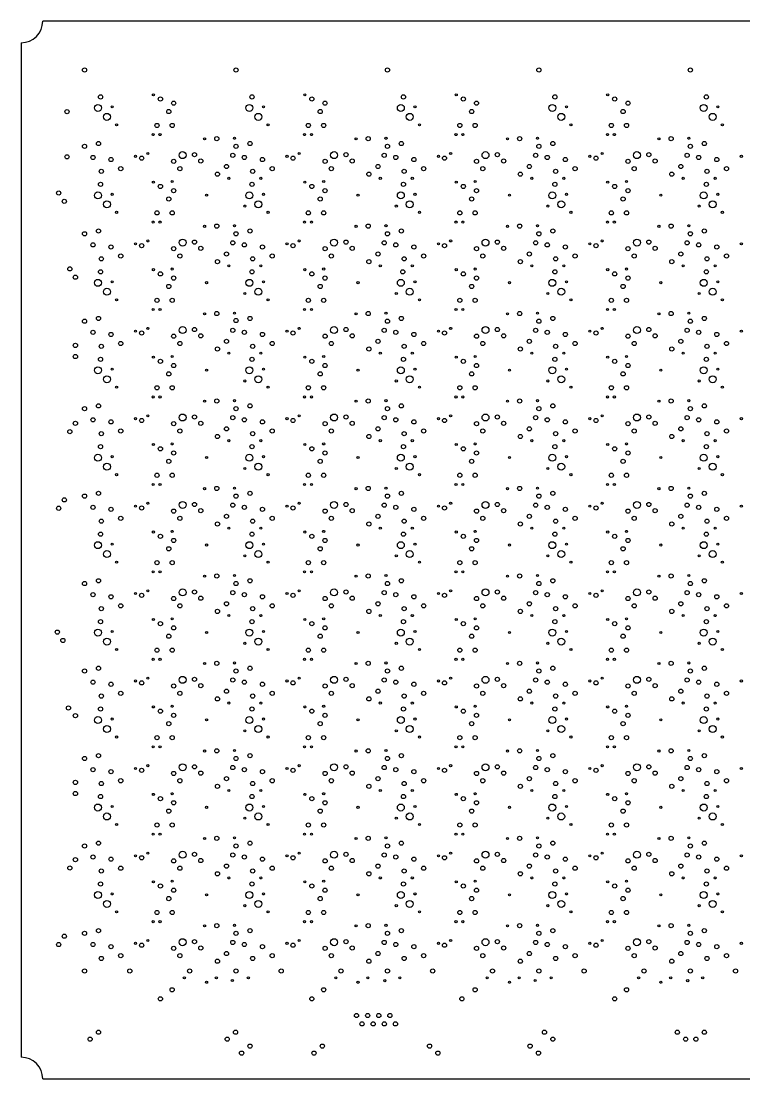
# Model space of a CAD drawing. Extents: x -49 to 54, y -38 to 38.
# Drawn here: x -49.4 to 2.5, y -38 to 38 of the extents above; entities that cross this region are included whole.
import ezdxf

# ---------------------------------------------------------------- set-up
doc = ezdxf.new("R2010")
doc.units = 0
doc.layers.add('20', color=53, linetype='CONTINUOUS')
doc.layers.add('44', color=253, linetype='CONTINUOUS')

msp = doc.modelspace()

# ---------------------------------------------------------------- linework, layer by layer
at = {"layer": '20'}
for p, q in [((52.85, 38), (-47.85, 38)), ((-49.4, 36.45), (-49.4, -36.45)), ((-47.85, -38), (52.85, -38))]:
    msp.add_line(p, q, dxfattribs=at)
for centre in [(-39.8969, 32.7088), (-29.0132, 32.7088), (-18.1295, 32.7088), (-7.2458, 32.7088), (-42.8639, 31.8395), (-31.9802, 31.8395), (-21.0965, 31.8395), (-10.2128, 31.8395), (0.6709, 31.8395), (-42.5399, 30.5477), (-31.6562, 30.5477), (-20.7725, 30.5477), (-9.8887, 30.5477), (0.995, 30.5477), (-39.9144, 29.8473), (-39.4187, 29.8476), (-34.0657, 29.5839), (-29.0307, 29.8473), (-28.535, 29.8476), (-23.182, 29.5839), (-18.147, 29.8473), (-17.6513, 29.8476), (-12.2983, 29.5839), (-7.2633, 29.8473), (-6.7675, 29.8476), (-1.4146, 29.5839), (-36.2146, 29.5427), (-25.3309, 29.5427), (-14.4472, 29.5427), (-3.5635, 29.5427), (-41.1764, 28.2898), (-40.3001, 28.4912), (-30.2927, 28.2898), (-29.4164, 28.4912), (-19.409, 28.2898), (-18.5327, 28.4912), (-8.5253, 28.2898), (-7.649, 28.4912), (2.3584, 28.2898), (-34.4725, 26.7055), (-32.1729, 26.7052), (-23.5888, 26.7055), (-21.2892, 26.7052), (-12.7051, 26.7055), (-10.4055, 26.7052), (-1.8214, 26.7055), (0.4782, 26.7052), (-39.8969, 26.4251), (-38.5411, 26.4725), (-29.0132, 26.4251), (-27.6574, 26.4725), (-18.1295, 26.4251), (-16.7737, 26.4725), (-7.2458, 26.4251), (-5.89, 26.4725), (-42.8639, 25.5558), (-36.0722, 25.4924), (-31.9802, 25.5558), (-25.1885, 25.4924), (-21.0965, 25.5558), (-14.3048, 25.4924), (-10.2128, 25.5558), (-3.4211, 25.4924), (0.6709, 25.5558), (-42.5399, 24.264), (-33.3221, 24.7139), (-31.6562, 24.264), (-22.4384, 24.7139), (-20.7725, 24.264), (-11.5547, 24.7139), (-9.8887, 24.264), (-0.671, 24.7139), (0.995, 24.264), (-39.9144, 23.5636), (-39.4187, 23.5639), (-29.0307, 23.5636), (-28.535, 23.5639), (-18.147, 23.5636), (-17.6513, 23.5639), (-7.2633, 23.5636), (-6.7675, 23.5639), (-36.2146, 23.259), (-34.0657, 23.3002), (-25.3309, 23.259), (-23.182, 23.3002), (-14.4472, 23.259), (-12.2983, 23.3002), (-3.5635, 23.259), (-1.4146, 23.3002), (-41.1764, 22.0061), (-40.3001, 22.2075), (-30.2927, 22.0061), (-29.4164, 22.2075), (-19.409, 22.0061), (-18.5327, 22.2075), (-8.5253, 22.0061), (-7.649, 22.2075), (2.3584, 22.0061), (-39.8969, 20.1414), (-38.5411, 20.1888), (-34.4725, 20.4218), (-32.1729, 20.4215), (-29.0132, 20.1414), (-27.6574, 20.1888), (-23.5888, 20.4218), (-21.2892, 20.4215), (-18.1295, 20.1414), (-16.7737, 20.1888), (-12.7051, 20.4218), (-10.4055, 20.4215), (-7.2458, 20.1414), (-5.89, 20.1888), (-1.8214, 20.4218), (0.4782, 20.4215), (-42.8639, 19.2721), (-36.0722, 19.2087), (-31.9802, 19.2721), (-25.1885, 19.2087), (-21.0965, 19.2721), (-14.3048, 19.2087), (-10.2128, 19.2721), (-3.4211, 19.2087), (0.6709, 19.2721), (-33.3221, 18.4302), (-22.4384, 18.4302), (-11.5547, 18.4302), (-0.671, 18.4302), (-42.5399, 17.9803), (-31.6562, 17.9803), (-20.7725, 17.9803), (-9.8887, 17.9803), (0.995, 17.9803), (-39.9144, 17.2799), (-39.4187, 17.2802), (-36.2146, 16.9753), (-34.0657, 17.0165), (-29.0307, 17.2799), (-28.535, 17.2802), (-25.3309, 16.9753), (-23.182, 17.0165), (-18.147, 17.2799), (-17.6513, 17.2802), (-14.4472, 16.9753), (-12.2983, 17.0165), (-7.2633, 17.2799), (-6.7675, 17.2802), (-3.5635, 16.9753), (-1.4146, 17.0165), (-40.3001, 15.9238), (-29.4164, 15.9238), (-18.5327, 15.9238), (-7.649, 15.9238), (-41.1764, 15.7224), (-30.2927, 15.7224), (-19.409, 15.7224), (-8.5253, 15.7224), (2.3584, 15.7224), (-39.8969, 13.8577), (-38.5411, 13.9051), (-34.4725, 14.1381), (-32.1729, 14.1378), (-29.0132, 13.8577), (-27.6574, 13.9051), (-23.5888, 14.1381), (-21.2892, 14.1378), (-18.1295, 13.8577), (-16.7737, 13.9051), (-12.7051, 14.1381), (-10.4055, 14.1378), (-7.2458, 13.8577), (-5.89, 13.9051), (-1.8214, 14.1381), (0.4782, 14.1378), (-42.8639, 12.9884), (-36.0722, 12.925), (-31.9802, 12.9884), (-25.1885, 12.925), (-21.0965, 12.9884), (-14.3048, 12.925), (-10.2128, 12.9884), (-3.4211, 12.925), (0.6709, 12.9884), (-33.3221, 12.1465), (-22.4384, 12.1465), (-11.5547, 12.1465), (-0.671, 12.1465), (-42.5399, 11.6966), (-31.6562, 11.6966), (-20.7725, 11.6966), (-9.8887, 11.6966), (0.995, 11.6966), (-39.9144, 10.9962), (-39.4187, 10.9965), (-36.2146, 10.6916), (-34.0657, 10.7328), (-29.0307, 10.9962), (-28.535, 10.9965), (-25.3309, 10.6916), (-23.182, 10.7328), (-18.147, 10.9962), (-17.6513, 10.9965), (-14.4472, 10.6916), (-12.2983, 10.7328), (-7.2633, 10.9962), (-6.7675, 10.9965), (-3.5635, 10.6916), (-1.4146, 10.7328), (-41.1764, 9.4387), (-40.3001, 9.6401), (-30.2927, 9.4387), (-29.4164, 9.6401), (-19.409, 9.4387), (-18.5327, 9.6401), (-8.5253, 9.4387), (-7.649, 9.6401), (2.3584, 9.4387), (-39.8969, 7.574), (-38.5411, 7.6214), (-34.4725, 7.8544), (-32.1729, 7.8541), (-29.0132, 7.574), (-27.6574, 7.6214), (-23.5888, 7.8544), (-21.2892, 7.8541), (-18.1295, 7.574), (-16.7737, 7.6214), (-12.7051, 7.8544), (-10.4055, 7.8541), (-7.2458, 7.574), (-5.89, 7.6214), (-1.8214, 7.8544), (0.4782, 7.8541), (-42.8639, 6.7047), (-36.0722, 6.6413), (-31.9802, 6.7047), (-25.1885, 6.6413), (-21.0965, 6.7047), (-14.3048, 6.6413), (-10.2128, 6.7047), (-3.4211, 6.6413), (0.6709, 6.7047), (-42.5399, 5.4128), (-33.3221, 5.8628), (-31.6562, 5.4128), (-22.4384, 5.8628), (-20.7725, 5.4128), (-11.5547, 5.8628), (-9.8887, 5.4128), (-0.671, 5.8628), (0.995, 5.4128), (-39.9144, 4.7125), (-39.4187, 4.7128), (-29.0307, 4.7125), (-28.535, 4.7128), (-18.147, 4.7125), (-17.6513, 4.7128), (-7.2633, 4.7125), (-6.7675, 4.7128), (-36.2146, 4.4079), (-34.0657, 4.4491), (-25.3309, 4.4079), (-23.182, 4.4491), (-14.4472, 4.4079), (-12.2983, 4.4491), (-3.5635, 4.4079), (-1.4146, 4.4491), (-41.1764, 3.155), (-40.3001, 3.3564), (-30.2927, 3.155), (-29.4164, 3.3564), (-19.409, 3.155), (-18.5327, 3.3564), (-8.5253, 3.155), (-7.649, 3.3564), (2.3584, 3.155), (-34.4725, 1.5707), (-32.1729, 1.5704), (-23.5888, 1.5707), (-21.2892, 1.5704), (-12.7051, 1.5707), (-10.4055, 1.5704), (-1.8214, 1.5707), (0.4782, 1.5704), (-39.8969, 1.2903), (-38.5411, 1.3377), (-29.0132, 1.2903), (-27.6574, 1.3377), (-18.1295, 1.2903), (-16.7737, 1.3377), (-7.2458, 1.2903), (-5.89, 1.3377), (-42.8639, 0.421), (-36.0722, 0.3576), (-31.9802, 0.421), (-25.1885, 0.3576), (-21.0965, 0.421), (-14.3048, 0.3576), (-10.2128, 0.421), (-3.4211, 0.3576), (0.6709, 0.421), (-33.3221, -0.421), (-22.4384, -0.421), (-11.5547, -0.421), (-0.671, -0.421), (-42.5399, -0.8709), (-39.9144, -1.5713), (-39.4187, -1.571), (-31.6562, -0.8709), (-29.0307, -1.5713), (-28.535, -1.571), (-20.7725, -0.8709), (-18.147, -1.5713), (-17.6513, -1.571), (-9.8887, -0.8709), (-7.2633, -1.5713), (-6.7675, -1.571), (0.995, -0.8709), (-36.2146, -1.8759), (-34.0657, -1.8347), (-25.3309, -1.8759), (-23.182, -1.8347), (-14.4472, -1.8759), (-12.2983, -1.8347), (-3.5635, -1.8759), (-1.4146, -1.8347), (-40.3001, -2.9274), (-29.4164, -2.9274), (-18.5327, -2.9274), (-7.649, -2.9274), (-41.1764, -3.1288), (-30.2927, -3.1288), (-19.409, -3.1288), (-8.5253, -3.1288), (2.3584, -3.1288), (-39.8969, -4.9935), (-38.5411, -4.9461), (-34.4725, -4.7131), (-32.1729, -4.7134), (-29.0132, -4.9935), (-27.6574, -4.9461), (-23.5888, -4.7131), (-21.2892, -4.7134), (-18.1295, -4.9935), (-16.7737, -4.9461), (-12.7051, -4.7131), (-10.4055, -4.7134), (-7.2458, -4.9935), (-5.89, -4.9461), (-1.8214, -4.7131), (0.4782, -4.7134), (-42.8639, -5.8628), (-36.0722, -5.9262), (-31.9802, -5.8628), (-25.1885, -5.9262), (-21.0965, -5.8628), (-14.3048, -5.9262), (-10.2128, -5.8628), (-3.4211, -5.9262), (0.6709, -5.8628), (-33.3221, -6.7047), (-22.4384, -6.7047), (-11.5547, -6.7047), (-0.671, -6.7047), (-42.5399, -7.1546), (-31.6562, -7.1546), (-20.7725, -7.1546), (-9.8887, -7.1546), (0.995, -7.1546), (-39.9144, -7.855), (-39.4187, -7.8547), (-36.2146, -8.1596), (-34.0657, -8.1184), (-29.0307, -7.855), (-28.535, -7.8547), (-25.3309, -8.1596), (-23.182, -8.1184), (-18.147, -7.855), (-17.6513, -7.8547), (-14.4472, -8.1596), (-12.2983, -8.1184), (-7.2633, -7.855), (-6.7675, -7.8547), (-3.5635, -8.1596), (-1.4146, -8.1184), (-41.1764, -9.4125), (-40.3001, -9.2111), (-30.2927, -9.4125), (-29.4164, -9.2111), (-19.409, -9.4125), (-18.5327, -9.2111), (-8.5253, -9.4125), (-7.649, -9.2111), (2.3584, -9.4125), (-39.8969, -11.2772), (-38.5411, -11.2298), (-34.4725, -10.9968), (-32.1729, -10.9971), (-29.0132, -11.2772), (-27.6574, -11.2298), (-23.5888, -10.9968), (-21.2892, -10.9971), (-18.1295, -11.2772), (-16.7737, -11.2298), (-12.7051, -10.9968), (-10.4055, -10.9971), (-7.2458, -11.2772), (-5.89, -11.2298), (-1.8214, -10.9968), (0.4782, -10.9971), (-42.8639, -12.1465), (-36.0722, -12.2099), (-31.9802, -12.1465), (-25.1885, -12.2099), (-21.0965, -12.1465), (-14.3048, -12.2099), (-10.2128, -12.1465), (-3.4211, -12.2099), (0.6709, -12.1465), (-33.3221, -12.9884), (-22.4384, -12.9884), (-11.5547, -12.9884), (-0.671, -12.9884), (-42.5399, -13.4383), (-31.6562, -13.4383), (-20.7725, -13.4383), (-9.8887, -13.4383), (0.995, -13.4383), (-39.9144, -14.1387), (-39.4187, -14.1384), (-36.2146, -14.4433), (-34.0657, -14.4021), (-29.0307, -14.1387), (-28.535, -14.1384), (-25.3309, -14.4433), (-23.182, -14.4021), (-18.147, -14.1387), (-17.6513, -14.1384), (-14.4472, -14.4433), (-12.2983, -14.4021), (-7.2633, -14.1387), (-6.7675, -14.1384), (-3.5635, -14.4433), (-1.4146, -14.4021), (-41.1764, -15.6962), (-40.3001, -15.4948), (-30.2927, -15.6962), (-29.4164, -15.4948), (-19.409, -15.6962), (-18.5327, -15.4948), (-8.5253, -15.6962), (-7.649, -15.4948), (2.3584, -15.6962), (-38.5411, -17.5135), (-34.4725, -17.2805), (-32.1729, -17.2808), (-27.6574, -17.5135), (-23.5888, -17.2805), (-21.2892, -17.2808), (-16.7737, -17.5135), (-12.7051, -17.2805), (-10.4055, -17.2808), (-5.89, -17.5135), (-1.8214, -17.2805), (0.4782, -17.2808), (-39.8969, -17.5609), (-29.0132, -17.5609), (-18.1295, -17.5609), (-7.2458, -17.5609), (-42.8639, -18.4302), (-36.0722, -18.4936), (-31.9802, -18.4302), (-25.1885, -18.4936), (-21.0965, -18.4302), (-14.3048, -18.4936), (-10.2128, -18.4302), (-3.4211, -18.4936), (0.6709, -18.4302), (-42.5399, -19.722), (-33.3221, -19.2721), (-31.6562, -19.722), (-22.4384, -19.2721), (-20.7725, -19.722), (-11.5547, -19.2721), (-9.8887, -19.722), (-0.671, -19.2721), (0.995, -19.722), (-39.9144, -20.4224), (-39.4187, -20.4221), (-29.0307, -20.4224), (-28.535, -20.4221), (-18.147, -20.4224), (-17.6513, -20.4221), (-7.2633, -20.4224), (-6.7675, -20.4221), (-36.2146, -20.727), (-34.0657, -20.6858), (-25.3309, -20.727), (-23.182, -20.6858), (-14.4472, -20.727), (-12.2983, -20.6858), (-3.5635, -20.727), (-1.4146, -20.6858), (-41.1764, -21.9799), (-40.3001, -21.7785), (-30.2927, -21.9799), (-29.4164, -21.7785), (-19.409, -21.9799), (-18.5327, -21.7785), (-8.5253, -21.9799), (-7.649, -21.7785), (2.3584, -21.9799), (-34.4725, -23.5642), (-32.1729, -23.5645), (-23.5888, -23.5642), (-21.2892, -23.5645), (-12.7051, -23.5642), (-10.4055, -23.5645), (-1.8214, -23.5642), (0.4782, -23.5645), (-39.8969, -23.8446), (-38.5411, -23.7972), (-29.0132, -23.8446), (-27.6574, -23.7972), (-18.1295, -23.8446), (-16.7737, -23.7972), (-7.2458, -23.8446), (-5.89, -23.7972), (-42.8639, -24.7139), (-36.0722, -24.7773), (-31.9802, -24.7139), (-25.1885, -24.7773), (-21.0965, -24.7139), (-14.3048, -24.7773), (-10.2128, -24.7139), (-3.4211, -24.7773), (0.6709, -24.7139), (-33.3221, -25.5558), (-22.4384, -25.5558), (-11.5547, -25.5558), (-0.671, -25.5558), (-42.5399, -26.0058), (-31.6562, -26.0058), (-20.7725, -26.0058), (-9.8887, -26.0058), (0.995, -26.0058), (-39.9144, -26.7061), (-39.4187, -26.7058), (-36.2146, -27.0107), (-34.0657, -26.9695), (-29.0307, -26.7061), (-28.535, -26.7058), (-25.3309, -27.0107), (-23.182, -26.9695), (-18.147, -26.7061), (-17.6513, -26.7058), (-14.4472, -27.0107), (-12.2983, -26.9695), (-7.2633, -26.7061), (-6.7675, -26.7058), (-3.5635, -27.0107), (-1.4146, -26.9695), (-40.3001, -28.0622), (-29.4164, -28.0622), (-18.5327, -28.0622), (-7.649, -28.0622), (-41.1764, -28.2636), (-30.2927, -28.2636), (-19.409, -28.2636), (-8.5253, -28.2636), (2.3584, -28.2636), (-37.6721, -30.7477), (-36.0722, -31.061), (-35.3721, -30.7477), (-34.2221, -30.9395), (-33.0721, -30.7477), (-26.7884, -30.7477), (-25.1885, -31.061), (-24.4884, -30.7477), (-23.2657, -30.9424), (-22.1884, -30.7477), (-15.9047, -30.7477), (-14.3048, -31.061), (-13.6047, -30.7477), (-12.4547, -30.9395), (-11.3047, -30.7477), (-5.021, -30.7477), (-3.4211, -31.061), (-2.721, -30.7477), (-1.4983, -30.9424), (-0.421, -30.7477)]:
    msp.add_circle(centre, 0.075, dxfattribs=at)
for centre, start, end in [((-49.4, 38), 270, 0), ((-49.4, -38), 0, 90)]:
    msp.add_arc(centre, 1.55, start, end, dxfattribs=at)
at = {"layer": '44'}
for centre, radius in [((-44.8418, 34.4895), 0.15), ((-33.9581, 34.4895), 0.15), ((-23.0744, 34.4895), 0.15), ((-12.1906, 34.4895), 0.15), ((-1.3069, 34.4895), 0.15), ((-43.6918, 32.5558), 0.15), ((-32.8081, 32.5558), 0.15), ((-21.9244, 32.5558), 0.15), ((-11.0407, 32.5558), 0.15), ((-0.1569, 32.5558), 0.15), ((-43.8808, 31.7645), 0.25), ((-39.3918, 32.4058), 0.15), ((-38.4418, 32.1058), 0.15), ((-32.9971, 31.7645), 0.25), ((-28.5081, 32.4058), 0.15), ((-27.5581, 32.1058), 0.15), ((-22.1134, 31.7645), 0.25), ((-17.6244, 32.4058), 0.15), ((-16.6744, 32.1058), 0.15), ((-11.2296, 31.7645), 0.25), ((-6.7407, 32.4058), 0.15), ((-5.7907, 32.1058), 0.15), ((-0.3459, 31.7645), 0.25), ((-46.1, 31.5), 0.15), ((-43.2389, 31.1226), 0.25), ((-38.7918, 31.5058), 0.15), ((-32.3552, 31.1226), 0.25), ((-27.9081, 31.5058), 0.15), ((-21.4715, 31.1226), 0.25), ((-17.0244, 31.5058), 0.15), ((-10.5877, 31.1226), 0.25), ((-6.1406, 31.5058), 0.15), ((0.296, 31.1226), 0.25), ((-39.6418, 30.5058), 0.15), ((-38.5418, 30.5058), 0.15), ((-28.7581, 30.5058), 0.15), ((-27.6581, 30.5058), 0.15), ((-17.8744, 30.5058), 0.15), ((-16.7744, 30.5058), 0.15), ((-6.9907, 30.5058), 0.15), ((-5.8906, 30.5058), 0.15), ((-35.3418, 29.5558), 0.15), ((-24.4581, 29.5558), 0.15), ((-13.5744, 29.5558), 0.15), ((-2.6907, 29.5558), 0.15), ((-44.8418, 29.0058), 0.15), ((-43.8418, 29.2058), 0.15), ((-33.9581, 29.0058), 0.15), ((-32.9581, 29.2058), 0.15), ((-23.0744, 29.0058), 0.15), ((-22.0744, 29.2058), 0.15), ((-12.1906, 29.0058), 0.15), ((-11.1906, 29.2058), 0.15), ((-1.3069, 29.0058), 0.15), ((-0.3069, 29.2058), 0.15), ((-46.1, 28.25), 0.15), ((-44.2418, 28.2058), 0.15), ((-42.9418, 28.0558), 0.15), ((-40.7418, 28.1558), 0.15), ((-37.7971, 28.3727), 0.25), ((-36.9418, 28.4058), 0.15), ((-34.1918, 28.3558), 0.15), ((-33.3581, 28.2058), 0.15), ((-32.0581, 28.0558), 0.15), ((-29.8581, 28.1558), 0.15), ((-26.9134, 28.3727), 0.25), ((-26.0581, 28.4058), 0.15), ((-23.3081, 28.3558), 0.15), ((-22.4744, 28.2058), 0.15), ((-21.1744, 28.0558), 0.15), ((-18.9744, 28.1558), 0.15), ((-16.0297, 28.3727), 0.25), ((-15.1744, 28.4058), 0.15), ((-12.4244, 28.3558), 0.15), ((-11.5907, 28.2058), 0.15), ((-10.2907, 28.0558), 0.15), ((-8.0907, 28.1558), 0.15), ((-5.1459, 28.3727), 0.25), ((-4.2907, 28.4058), 0.15), ((-1.5407, 28.3558), 0.15), ((-0.7069, 28.2058), 0.15), ((0.5931, 28.0558), 0.15), ((-42.2418, 27.4058), 0.15), ((-38.4389, 27.9309), 0.15), ((-37.9918, 27.4058), 0.15), ((-36.4918, 27.9558), 0.15), ((-34.6418, 27.5558), 0.15), ((-31.3581, 27.4058), 0.15), ((-27.5552, 27.9309), 0.15), ((-27.1081, 27.4058), 0.15), ((-25.6081, 27.9558), 0.15), ((-23.7581, 27.5558), 0.15), ((-20.4744, 27.4058), 0.15), ((-16.6715, 27.9309), 0.15), ((-16.2244, 27.4058), 0.15), ((-14.7244, 27.9558), 0.15), ((-12.8744, 27.5558), 0.15), ((-9.5907, 27.4058), 0.15), ((-5.7877, 27.9309), 0.15), ((-5.3407, 27.4058), 0.15), ((-3.8407, 27.9558), 0.15), ((-1.9907, 27.5558), 0.15), ((1.2931, 27.4058), 0.15), ((-43.6418, 27.2058), 0.15), ((-35.2918, 27.0058), 0.15), ((-32.7581, 27.2058), 0.15), ((-24.4081, 27.0058), 0.15), ((-21.8744, 27.2058), 0.15), ((-13.5244, 27.0058), 0.15), ((-10.9907, 27.2058), 0.15), ((-2.6406, 27.0058), 0.15), ((-0.1069, 27.2058), 0.15), ((-43.6918, 26.2721), 0.15), ((-39.3918, 26.1221), 0.15), ((-38.4418, 25.8221), 0.15), ((-32.8081, 26.2721), 0.15), ((-28.5081, 26.1221), 0.15), ((-27.5581, 25.8221), 0.15), ((-21.9244, 26.2721), 0.15), ((-17.6244, 26.1221), 0.15), ((-16.6744, 25.8221), 0.15), ((-11.0407, 26.2721), 0.15), ((-6.7407, 26.1221), 0.15), ((-5.7907, 25.8221), 0.15), ((-0.1569, 26.2721), 0.15), ((-46.7, 25.65), 0.15), ((-46.3, 25.05), 0.15), ((-43.8808, 25.4808), 0.25), ((-43.2389, 24.8389), 0.25), ((-38.7918, 25.2221), 0.15), ((-32.9971, 25.4808), 0.25), ((-32.3552, 24.8389), 0.25), ((-27.9081, 25.2221), 0.15), ((-22.1134, 25.4808), 0.25), ((-21.4715, 24.8389), 0.25), ((-17.0244, 25.2221), 0.15), ((-11.2297, 25.4808), 0.25), ((-10.5878, 24.8389), 0.25), ((-6.1406, 25.2221), 0.15), ((-0.346, 25.4808), 0.25), ((0.2959, 24.8389), 0.25), ((-39.6418, 24.2221), 0.15), ((-38.5418, 24.2221), 0.15), ((-28.7581, 24.2221), 0.15), ((-27.6581, 24.2221), 0.15), ((-17.8744, 24.2221), 0.15), ((-16.7744, 24.2221), 0.15), ((-6.9907, 24.2221), 0.15), ((-5.8906, 24.2221), 0.15), ((-44.8418, 22.7221), 0.15), ((-43.8418, 22.9221), 0.15), ((-35.3418, 23.2721), 0.15), ((-33.9581, 22.7221), 0.15), ((-32.9581, 22.9221), 0.15), ((-24.4581, 23.2721), 0.15), ((-23.0744, 22.7221), 0.15), ((-22.0744, 22.9221), 0.15), ((-13.5744, 23.2721), 0.15), ((-12.1906, 22.7221), 0.15), ((-11.1906, 22.9221), 0.15), ((-2.6907, 23.2721), 0.15), ((-1.3069, 22.7221), 0.15), ((-0.3069, 22.9221), 0.15), ((-44.2418, 21.9221), 0.15), ((-37.7971, 22.089), 0.25), ((-36.9418, 22.1221), 0.15), ((-34.1918, 22.0721), 0.15), ((-33.3581, 21.9221), 0.15), ((-26.9134, 22.089), 0.25), ((-26.0581, 22.1221), 0.15), ((-23.3081, 22.0721), 0.15), ((-22.4744, 21.9221), 0.15), ((-16.0297, 22.089), 0.25), ((-15.1744, 22.1221), 0.15), ((-12.4244, 22.0721), 0.15), ((-11.5907, 21.9221), 0.15), ((-5.1459, 22.089), 0.25), ((-4.2907, 22.1221), 0.15), ((-1.5407, 22.0721), 0.15), ((-0.7069, 21.9221), 0.15), ((-42.9418, 21.7721), 0.15), ((-40.7418, 21.8721), 0.15), ((-38.4389, 21.6472), 0.15), ((-36.4918, 21.6721), 0.15), ((-34.6418, 21.2721), 0.15), ((-32.0581, 21.7721), 0.15), ((-29.8581, 21.8721), 0.15), ((-27.5552, 21.6472), 0.15), ((-25.6081, 21.6721), 0.15), ((-23.7581, 21.2721), 0.15), ((-21.1744, 21.7721), 0.15), ((-18.9744, 21.8721), 0.15), ((-16.6715, 21.6472), 0.15), ((-14.7244, 21.6721), 0.15), ((-12.8744, 21.2721), 0.15), ((-10.2907, 21.7721), 0.15), ((-8.0907, 21.8721), 0.15), ((-5.7877, 21.6472), 0.15), ((-3.8407, 21.6721), 0.15), ((-1.9907, 21.2721), 0.15), ((0.5931, 21.7721), 0.15), ((-43.6418, 20.9221), 0.15), ((-42.2418, 21.1221), 0.15), ((-37.9918, 21.1221), 0.15), ((-35.2918, 20.7221), 0.15), ((-32.7581, 20.9221), 0.15), ((-31.3581, 21.1221), 0.15), ((-27.1081, 21.1221), 0.15), ((-24.4081, 20.7221), 0.15), ((-21.8744, 20.9221), 0.15), ((-20.4744, 21.1221), 0.15), ((-16.2244, 21.1221), 0.15), ((-13.5244, 20.7221), 0.15), ((-10.9907, 20.9221), 0.15), ((-9.5907, 21.1221), 0.15), ((-5.3407, 21.1221), 0.15), ((-2.6406, 20.7221), 0.15), ((-0.1069, 20.9221), 0.15), ((1.2931, 21.1221), 0.15), ((-45.9, 20.2), 0.15), ((-43.6918, 19.9884), 0.15), ((-39.3918, 19.8384), 0.15), ((-32.8081, 19.9884), 0.15), ((-28.5081, 19.8384), 0.15), ((-21.9744, 19.9884), 0.15), ((-17.6244, 19.8384), 0.15), ((-11.0407, 19.9884), 0.15), ((-6.7407, 19.8384), 0.15), ((-0.1569, 19.9884), 0.15), ((-45.5, 19.6), 0.15), ((-43.8808, 19.1971), 0.25), ((-38.7918, 18.9384), 0.15), ((-38.4418, 19.5384), 0.15), ((-32.9972, 19.1971), 0.25), ((-27.9081, 18.9384), 0.15), ((-27.5581, 19.5384), 0.15), ((-22.1134, 19.1971), 0.25), ((-17.0244, 18.9384), 0.15), ((-16.6744, 19.5384), 0.15), ((-11.2297, 19.1971), 0.25), ((-6.1406, 18.9384), 0.15), ((-5.7907, 19.5384), 0.15), ((-0.3459, 19.1971), 0.25), ((-43.2389, 18.5552), 0.25), ((-32.3553, 18.5552), 0.25), ((-21.4715, 18.5552), 0.25), ((-10.5878, 18.5552), 0.25), ((0.296, 18.5552), 0.25), ((-39.6418, 17.9384), 0.15), ((-38.5418, 17.9384), 0.15), ((-28.7581, 17.9384), 0.15), ((-27.6581, 17.9384), 0.15), ((-17.8744, 17.9384), 0.15), ((-16.7744, 17.9384), 0.15), ((-6.9907, 17.9384), 0.15), ((-5.8906, 17.9384), 0.15), ((-43.8418, 16.6384), 0.15), ((-35.3418, 16.9884), 0.15), ((-32.9581, 16.6384), 0.15), ((-24.4581, 16.9884), 0.15), ((-22.0744, 16.6384), 0.15), ((-13.5744, 16.9884), 0.15), ((-11.1906, 16.6384), 0.15), ((-2.6907, 16.9884), 0.15), ((-0.3069, 16.6384), 0.15), ((-44.8418, 16.4384), 0.15), ((-37.7971, 15.8052), 0.25), ((-36.9418, 15.8384), 0.15), ((-33.9581, 16.4884), 0.15), ((-26.9134, 15.8052), 0.25), ((-26.0581, 15.8384), 0.15), ((-23.0744, 16.4384), 0.15), ((-16.0297, 15.8052), 0.25), ((-15.1744, 15.8384), 0.15), ((-12.1906, 16.4384), 0.15), ((-5.1459, 15.8052), 0.25), ((-4.2907, 15.8384), 0.15), ((-1.3069, 16.4384), 0.15), ((-44.2418, 15.6384), 0.15), ((-42.9418, 15.4884), 0.15), ((-40.7418, 15.5884), 0.15), ((-38.4389, 15.3634), 0.15), ((-36.4918, 15.3884), 0.15), ((-34.1918, 15.7884), 0.15), ((-33.3581, 15.6384), 0.15), ((-32.0581, 15.4884), 0.15), ((-29.8581, 15.5884), 0.15), ((-27.5552, 15.3634), 0.15), ((-25.6081, 15.3884), 0.15), ((-23.3081, 15.7884), 0.15), ((-22.4744, 15.6384), 0.15), ((-21.1744, 15.4884), 0.15), ((-18.9744, 15.5884), 0.15), ((-16.6715, 15.3634), 0.15), ((-14.7244, 15.3884), 0.15), ((-12.4244, 15.7884), 0.15), ((-11.5907, 15.6384), 0.15), ((-10.2907, 15.4884), 0.15), ((-8.0907, 15.5884), 0.15), ((-5.7877, 15.3634), 0.15), ((-3.8407, 15.3884), 0.15), ((-1.5407, 15.7884), 0.15), ((-0.7069, 15.6384), 0.15), ((0.5931, 15.4884), 0.15), ((-45.5, 14.7), 0.15), ((-43.6418, 14.6384), 0.15), ((-42.2418, 14.8384), 0.15), ((-37.9918, 14.8384), 0.15), ((-35.2918, 14.4384), 0.15), ((-34.6418, 14.9884), 0.15), ((-32.7581, 14.6384), 0.15), ((-31.3581, 14.8384), 0.15), ((-27.1081, 14.8384), 0.15), ((-24.4081, 14.4384), 0.15), ((-23.7581, 14.9884), 0.15), ((-21.8744, 14.6384), 0.15), ((-20.4744, 14.8384), 0.15), ((-16.2244, 14.8384), 0.15), ((-13.5244, 14.4384), 0.15), ((-12.8744, 14.9884), 0.15), ((-10.9907, 14.6384), 0.15), ((-9.5907, 14.8384), 0.15), ((-5.3407, 14.8384), 0.15), ((-2.6406, 14.4384), 0.15), ((-1.9907, 14.9884), 0.15), ((-0.1069, 14.6384), 0.15), ((1.2931, 14.8384), 0.15), ((-45.5, 13.9), 0.15), ((-43.6918, 13.7047), 0.15), ((-39.3918, 13.5547), 0.15), ((-32.8081, 13.7047), 0.15), ((-28.5081, 13.5547), 0.15), ((-21.9244, 13.7047), 0.15), ((-17.6244, 13.5547), 0.15), ((-11.0407, 13.7047), 0.15), ((-6.7407, 13.5547), 0.15), ((-0.1569, 13.7047), 0.15), ((-43.8808, 12.9134), 0.25), ((-38.4418, 13.2546), 0.15), ((-32.9972, 12.9134), 0.25), ((-27.5581, 13.2546), 0.15), ((-22.1134, 12.9134), 0.25), ((-16.6744, 13.2546), 0.15), ((-11.2297, 12.9134), 0.25), ((-5.7907, 13.2546), 0.15), ((-0.3459, 12.9134), 0.25), ((-43.2389, 12.2715), 0.25), ((-38.7918, 12.6547), 0.15), ((-32.3553, 12.2715), 0.25), ((-27.9081, 12.6547), 0.15), ((-21.4715, 12.2715), 0.25), ((-17.0244, 12.6547), 0.15), ((-10.5878, 12.2715), 0.25), ((-6.1406, 12.6547), 0.15), ((0.296, 12.2715), 0.25), ((-39.6418, 11.6547), 0.15), ((-38.5418, 11.6547), 0.15), ((-28.7581, 11.6547), 0.15), ((-27.6581, 11.6547), 0.15), ((-17.8744, 11.6547), 0.15), ((-16.7744, 11.6547), 0.15), ((-6.9907, 11.6547), 0.15), ((-5.8906, 11.6547), 0.15), ((-35.3418, 10.7047), 0.15), ((-24.4581, 10.7047), 0.15), ((-13.5744, 10.7047), 0.15), ((-2.6907, 10.7047), 0.15), ((-44.8418, 10.1547), 0.15), ((-43.8418, 10.3547), 0.15), ((-33.9581, 10.1547), 0.15), ((-32.9581, 10.3547), 0.15), ((-23.0744, 10.1547), 0.15), ((-22.0744, 10.3547), 0.15), ((-12.1906, 10.1547), 0.15), ((-11.1906, 10.3547), 0.15), ((-1.3069, 10.1547), 0.15), ((-0.3069, 10.3547), 0.15), ((-45.5, 9.1), 0.15), ((-44.2418, 9.3547), 0.15), ((-42.9418, 9.2047), 0.15), ((-40.7418, 9.3047), 0.15), ((-38.4389, 9.0797), 0.15), ((-37.7971, 9.5215), 0.25), ((-36.9418, 9.5547), 0.15), ((-36.4918, 9.1047), 0.15), ((-34.1918, 9.5046), 0.15), ((-33.3581, 9.3547), 0.15), ((-32.0581, 9.2047), 0.15), ((-29.8581, 9.3047), 0.15), ((-27.5552, 9.0797), 0.15), ((-26.9134, 9.5215), 0.25), ((-26.0581, 9.5547), 0.15), ((-25.6081, 9.1047), 0.15), ((-23.3081, 9.5046), 0.15), ((-22.4744, 9.3547), 0.15), ((-21.1744, 9.2047), 0.15), ((-18.9744, 9.3047), 0.15), ((-16.6715, 9.0797), 0.15), ((-16.0297, 9.5215), 0.25), ((-15.1744, 9.5547), 0.15), ((-14.7244, 9.1047), 0.15), ((-12.4244, 9.5046), 0.15), ((-11.5907, 9.3547), 0.15), ((-10.2907, 9.2047), 0.15), ((-8.0907, 9.3047), 0.15), ((-5.7877, 9.0797), 0.15), ((-5.1459, 9.5215), 0.25), ((-4.2907, 9.5547), 0.15), ((-3.8407, 9.1047), 0.15), ((-1.5407, 9.5046), 0.15), ((-0.7069, 9.3547), 0.15), ((0.5931, 9.2047), 0.15), ((-45.9, 8.5), 0.15), ((-43.6418, 8.3547), 0.15), ((-42.2418, 8.5547), 0.15), ((-37.9918, 8.5547), 0.15), ((-34.6418, 8.7047), 0.15), ((-32.7581, 8.3547), 0.15), ((-31.3581, 8.5547), 0.15), ((-27.1081, 8.5547), 0.15), ((-23.7581, 8.7047), 0.15), ((-21.8744, 8.3547), 0.15), ((-20.4744, 8.5547), 0.15), ((-16.2244, 8.5547), 0.15), ((-12.8744, 8.7047), 0.15), ((-10.9907, 8.3547), 0.15), ((-9.5907, 8.5547), 0.15), ((-5.3407, 8.5547), 0.15), ((-1.9907, 8.7047), 0.15), ((-0.1069, 8.3547), 0.15), ((1.2931, 8.5547), 0.15), ((-35.2918, 8.1547), 0.15), ((-24.4081, 8.1547), 0.15), ((-13.5244, 8.1547), 0.15), ((-2.6406, 8.1547), 0.15), ((-43.8808, 6.6296), 0.25), ((-43.6918, 7.4209), 0.15), ((-39.3918, 7.2709), 0.15), ((-38.4418, 6.9709), 0.15), ((-32.9972, 6.6296), 0.25), ((-32.8081, 7.4209), 0.15), ((-28.5081, 7.2709), 0.15), ((-27.5581, 6.9709), 0.15), ((-22.1134, 6.6296), 0.25), ((-21.9244, 7.4209), 0.15), ((-17.6244, 7.2709), 0.15), ((-16.6744, 6.9709), 0.15), ((-11.2297, 6.6296), 0.25), ((-11.0407, 7.4209), 0.15), ((-6.7407, 7.2709), 0.15), ((-5.7907, 6.9709), 0.15), ((-0.3459, 6.6296), 0.25), ((-0.1569, 7.4209), 0.15), ((-43.2389, 5.9877), 0.25), ((-38.7918, 6.3709), 0.15), ((-32.3553, 5.9877), 0.25), ((-27.9081, 6.3709), 0.15), ((-21.4715, 5.9877), 0.25), ((-17.0244, 6.3709), 0.15), ((-10.5878, 5.9877), 0.25), ((-6.1406, 6.3709), 0.15), ((0.296, 5.9877), 0.25), ((-39.6418, 5.3709), 0.15), ((-38.5418, 5.3709), 0.15), ((-28.7581, 5.3709), 0.15), ((-27.6581, 5.3709), 0.15), ((-17.8744, 5.3709), 0.15), ((-16.7744, 5.3709), 0.15), ((-6.9907, 5.3709), 0.15), ((-5.8906, 5.3709), 0.15), ((-35.3418, 4.4209), 0.15), ((-24.4581, 4.4209), 0.15), ((-13.5744, 4.4209), 0.15), ((-2.6907, 4.4209), 0.15), ((-44.8418, 3.8709), 0.15), ((-43.8418, 4.0709), 0.15), ((-33.9581, 3.8709), 0.15), ((-32.9581, 4.0709), 0.15), ((-23.0744, 3.8709), 0.15), ((-22.0744, 4.0709), 0.15), ((-12.1906, 3.8709), 0.15), ((-11.1906, 4.0709), 0.15), ((-1.3069, 3.8709), 0.15), ((-0.3069, 4.0709), 0.15), ((-46.7, 3), 0.15), ((-46.3, 3.6), 0.15), ((-44.2418, 3.0709), 0.15), ((-42.9418, 2.9209), 0.15), ((-40.7418, 3.0209), 0.15), ((-37.7971, 3.2378), 0.25), ((-36.9418, 3.2709), 0.15), ((-34.1918, 3.2209), 0.15), ((-33.3581, 3.0709), 0.15), ((-32.0581, 2.9209), 0.15), ((-29.8581, 3.0209), 0.15), ((-26.9134, 3.2378), 0.25), ((-26.0581, 3.2709), 0.15), ((-23.3081, 3.2209), 0.15), ((-22.4744, 3.0709), 0.15), ((-21.1744, 2.9209), 0.15), ((-18.9744, 3.0209), 0.15), ((-16.0297, 3.2378), 0.25), ((-15.1744, 3.2709), 0.15), ((-12.4244, 3.2209), 0.15), ((-11.5907, 3.0709), 0.15), ((-10.2907, 2.9209), 0.15), ((-8.0907, 3.0209), 0.15), ((-5.1459, 3.2378), 0.25), ((-4.2907, 3.2709), 0.15), ((-1.5407, 3.2209), 0.15), ((-0.7069, 3.0709), 0.15), ((0.5931, 2.9209), 0.15), ((-42.2418, 2.2709), 0.15), ((-38.4389, 2.796), 0.15), ((-37.9918, 2.2709), 0.15), ((-36.4918, 2.8209), 0.15), ((-34.6418, 2.4209), 0.15), ((-31.3581, 2.2709), 0.15), ((-27.5552, 2.796), 0.15), ((-27.1081, 2.2709), 0.15), ((-25.6081, 2.8209), 0.15), ((-23.7581, 2.4209), 0.15), ((-20.4744, 2.2709), 0.15), ((-16.6715, 2.796), 0.15), ((-16.2244, 2.2709), 0.15), ((-14.7244, 2.8209), 0.15), ((-12.8744, 2.4209), 0.15), ((-9.5907, 2.2709), 0.15), ((-5.7877, 2.796), 0.15), ((-5.3407, 2.2709), 0.15), ((-3.8407, 2.8209), 0.15), ((-1.9907, 2.4209), 0.15), ((1.2931, 2.2709), 0.15), ((-43.6418, 2.0709), 0.15), ((-35.2918, 1.8709), 0.15), ((-32.7581, 2.0709), 0.15), ((-24.4081, 1.8709), 0.15), ((-21.8744, 2.0709), 0.15), ((-13.5244, 1.8709), 0.15), ((-10.9907, 2.0709), 0.15), ((-2.6406, 1.8709), 0.15), ((-0.1069, 2.0709), 0.15), ((-43.6918, 1.1372), 0.15), ((-39.3918, 0.9872), 0.15), ((-38.4418, 0.6872), 0.15), ((-32.8081, 1.1372), 0.15), ((-28.5081, 0.9872), 0.15), ((-27.5581, 0.6872), 0.15), ((-21.9244, 1.1372), 0.15), ((-17.6244, 0.9872), 0.15), ((-16.6744, 0.6872), 0.15), ((-11.0407, 1.1372), 0.15), ((-6.7407, 0.9872), 0.15), ((-5.7907, 0.6872), 0.15), ((-0.1569, 1.1372), 0.15), ((-43.8808, 0.3459), 0.25), ((-38.7918, 0.0872), 0.15), ((-32.9972, 0.3459), 0.25), ((-27.9081, 0.0872), 0.15), ((-22.1134, 0.3459), 0.25), ((-17.0244, 0.0872), 0.15), ((-11.2297, 0.3459), 0.25), ((-6.1406, 0.0872), 0.15), ((-0.3459, 0.3459), 0.25), ((-43.2389, -0.296), 0.25), ((-32.3553, -0.296), 0.25), ((-21.4715, -0.296), 0.25), ((-10.5878, -0.296), 0.25), ((0.296, -0.296), 0.25), ((-39.6418, -0.9128), 0.15), ((-38.5418, -0.9128), 0.15), ((-28.7581, -0.9128), 0.15), ((-27.6581, -0.9128), 0.15), ((-17.8744, -0.9128), 0.15), ((-16.7744, -0.9128), 0.15), ((-6.9907, -0.9128), 0.15), ((-5.8906, -0.9128), 0.15), ((-44.8418, -2.4128), 0.15), ((-43.8418, -2.2128), 0.15), ((-35.3418, -1.8628), 0.15), ((-33.9581, -2.4128), 0.15), ((-32.9581, -2.2128), 0.15), ((-24.4581, -1.8628), 0.15), ((-23.0744, -2.4128), 0.15), ((-22.0744, -2.2128), 0.15), ((-13.5744, -1.8628), 0.15), ((-12.1906, -2.4128), 0.15), ((-11.1906, -2.2128), 0.15), ((-2.6907, -1.8628), 0.15), ((-1.3069, -2.4128), 0.15), ((-0.3069, -2.2128), 0.15), ((-37.7971, -3.0459), 0.25), ((-36.9418, -3.0128), 0.15), ((-34.1918, -3.0628), 0.15), ((-26.9134, -3.0459), 0.25), ((-26.0581, -3.0128), 0.15), ((-23.3081, -3.0628), 0.15), ((-16.0297, -3.0459), 0.25), ((-15.1744, -3.0128), 0.15), ((-12.4244, -3.0628), 0.15), ((-5.1459, -3.0459), 0.25), ((-4.2907, -3.0128), 0.15), ((-1.5407, -3.0628), 0.15), ((-44.2418, -3.2128), 0.15), ((-42.9418, -3.3628), 0.15), ((-40.7418, -3.2628), 0.15), ((-38.4389, -3.4877), 0.15), ((-36.4918, -3.4628), 0.15), ((-34.6418, -3.8628), 0.15), ((-33.3581, -3.2128), 0.15), ((-32.0581, -3.3628), 0.15), ((-29.8581, -3.2628), 0.15), ((-27.5552, -3.4877), 0.15), ((-25.6081, -3.4628), 0.15), ((-23.7581, -3.8628), 0.15), ((-22.4744, -3.2128), 0.15), ((-21.1744, -3.3628), 0.15), ((-18.9744, -3.2628), 0.15), ((-16.6715, -3.4877), 0.15), ((-14.7244, -3.4628), 0.15), ((-12.8744, -3.8628), 0.15), ((-11.5907, -3.2128), 0.15), ((-10.2907, -3.3628), 0.15), ((-8.0907, -3.2628), 0.15), ((-5.7877, -3.4877), 0.15), ((-3.8407, -3.4628), 0.15), ((-1.9907, -3.8628), 0.15), ((-0.7069, -3.2128), 0.15), ((0.5931, -3.3628), 0.15), ((-43.6418, -4.2128), 0.15), ((-42.2418, -4.0128), 0.15), ((-37.9918, -4.0128), 0.15), ((-35.2918, -4.4128), 0.15), ((-32.7581, -4.2128), 0.15), ((-31.3581, -4.0128), 0.15), ((-27.1081, -4.0128), 0.15), ((-24.4081, -4.4128), 0.15), ((-21.8744, -4.2128), 0.15), ((-20.4744, -4.0128), 0.15), ((-16.2244, -4.0128), 0.15), ((-13.5244, -4.4128), 0.15), ((-10.9907, -4.2128), 0.15), ((-9.5907, -4.0128), 0.15), ((-5.3407, -4.0128), 0.15), ((-2.6406, -4.4128), 0.15), ((-0.1069, -4.2128), 0.15), ((1.2931, -4.0128), 0.15), ((-43.6918, -5.1465), 0.15), ((-39.3918, -5.2965), 0.15), ((-32.8081, -5.1465), 0.15), ((-28.5081, -5.2965), 0.15), ((-21.9244, -5.1465), 0.15), ((-17.6244, -5.2965), 0.15), ((-11.0407, -5.1465), 0.15), ((-6.7407, -5.2965), 0.15), ((-0.1569, -5.1465), 0.15), ((-46.8, -5.9), 0.15), ((-43.8808, -5.9378), 0.25), ((-38.7918, -6.1965), 0.15), ((-38.4418, -5.5965), 0.15), ((-32.9972, -5.9378), 0.25), ((-27.9081, -6.1965), 0.15), ((-27.5581, -5.5965), 0.15), ((-22.1134, -5.9378), 0.25), ((-17.0244, -6.1965), 0.15), ((-16.6744, -5.5965), 0.15), ((-11.2297, -5.9378), 0.25), ((-6.1406, -6.1965), 0.15), ((-5.7907, -5.5965), 0.15), ((-0.3459, -5.9378), 0.25), ((-46.4, -6.5), 0.15), ((-43.2389, -6.5797), 0.25), ((-32.3553, -6.5797), 0.25), ((-21.4715, -6.5797), 0.25), ((-10.5878, -6.5797), 0.25), ((0.296, -6.5797), 0.25), ((-39.6418, -7.1965), 0.15), ((-38.5418, -7.1965), 0.15), ((-28.7581, -7.1965), 0.15), ((-27.6581, -7.1965), 0.15), ((-17.8744, -7.1965), 0.15), ((-16.7744, -7.1965), 0.15), ((-6.9907, -7.1965), 0.15), ((-5.8906, -7.1965), 0.15), ((-43.8418, -8.4965), 0.15), ((-35.3418, -8.1465), 0.15), ((-32.9581, -8.4965), 0.15), ((-24.4581, -8.1465), 0.15), ((-22.0744, -8.4965), 0.15), ((-13.5744, -8.1465), 0.15), ((-11.1906, -8.4965), 0.15), ((-2.6907, -8.1465), 0.15), ((-0.3069, -8.4965), 0.15), ((-44.8418, -8.6965), 0.15), ((-37.7971, -9.3296), 0.25), ((-33.9581, -8.6965), 0.15), ((-26.9134, -9.3296), 0.25), ((-23.0744, -8.6965), 0.15), ((-16.0297, -9.3296), 0.25), ((-12.1906, -8.6965), 0.15), ((-5.1459, -9.3296), 0.25), ((-1.3069, -8.6965), 0.15), ((-44.2418, -9.4965), 0.15), ((-42.9418, -9.6465), 0.15), ((-40.7418, -9.5465), 0.15), ((-38.4389, -9.7714), 0.15), ((-36.9418, -9.2965), 0.15), ((-36.4918, -9.7465), 0.15), ((-34.1918, -9.3465), 0.15), ((-33.3581, -9.4965), 0.15), ((-32.0581, -9.6465), 0.15), ((-29.8581, -9.5465), 0.15), ((-27.5552, -9.7714), 0.15), ((-26.0581, -9.2965), 0.15), ((-25.6081, -9.7465), 0.15), ((-23.3081, -9.3465), 0.15), ((-22.4744, -9.4965), 0.15), ((-21.1744, -9.6465), 0.15), ((-18.9744, -9.5465), 0.15), ((-16.6715, -9.7714), 0.15), ((-15.1744, -9.2965), 0.15), ((-14.7244, -9.7465), 0.15), ((-12.4244, -9.3465), 0.15), ((-11.5907, -9.4965), 0.15), ((-10.2907, -9.6465), 0.15), ((-8.0907, -9.5465), 0.15), ((-5.7877, -9.7714), 0.15), ((-4.2907, -9.2965), 0.15), ((-3.8407, -9.7465), 0.15), ((-1.5407, -9.3465), 0.15), ((-0.7069, -9.4965), 0.15), ((0.5931, -9.6465), 0.15), ((-43.6418, -10.4965), 0.15), ((-42.2418, -10.2965), 0.15), ((-37.9918, -10.2965), 0.15), ((-35.2918, -10.6965), 0.15), ((-34.6418, -10.1465), 0.15), ((-32.7581, -10.4965), 0.15), ((-31.3581, -10.2965), 0.15), ((-27.1081, -10.2965), 0.15), ((-24.4081, -10.6965), 0.15), ((-23.7581, -10.1465), 0.15), ((-21.8744, -10.4965), 0.15), ((-20.4744, -10.2965), 0.15), ((-16.2244, -10.2965), 0.15), ((-13.5244, -10.6965), 0.15), ((-12.8744, -10.1465), 0.15), ((-10.9907, -10.4965), 0.15), ((-9.5907, -10.2965), 0.15), ((-5.3407, -10.2965), 0.15), ((-2.6406, -10.6965), 0.15), ((-1.9907, -10.1465), 0.15), ((-0.1069, -10.4965), 0.15), ((1.2931, -10.2965), 0.15), ((-46, -11.35), 0.15), ((-43.6918, -11.4302), 0.15), ((-32.8081, -11.4302), 0.15), ((-21.9244, -11.4302), 0.15), ((-11.0407, -11.4302), 0.15), ((-0.1569, -11.4302), 0.15), ((-45.5, -11.9), 0.15), ((-43.8808, -12.2215), 0.25), ((-39.3918, -11.5802), 0.15), ((-38.4418, -11.8802), 0.15), ((-32.9972, -12.2215), 0.25), ((-28.5081, -11.5802), 0.15), ((-27.5581, -11.8802), 0.15), ((-22.1134, -12.2215), 0.25), ((-17.6244, -11.5802), 0.15), ((-16.6744, -11.8802), 0.15), ((-11.2297, -12.2215), 0.25), ((-6.7407, -11.5802), 0.15), ((-5.7907, -11.8802), 0.15), ((-0.3459, -12.2215), 0.25), ((-43.2389, -12.8634), 0.25), ((-38.7918, -12.4802), 0.15), ((-32.3553, -12.8634), 0.25), ((-27.9081, -12.4802), 0.15), ((-21.4715, -12.8634), 0.25), ((-17.0244, -12.4802), 0.15), ((-10.5878, -12.8634), 0.25), ((-6.1406, -12.4802), 0.15), ((0.296, -12.8634), 0.25), ((-39.6418, -13.4802), 0.15), ((-38.5418, -13.4802), 0.15), ((-28.7581, -13.4802), 0.15), ((-27.6581, -13.4802), 0.15), ((-17.8744, -13.4802), 0.15), ((-16.7744, -13.4802), 0.15), ((-6.9907, -13.4802), 0.15), ((-5.8906, -13.4802), 0.15), ((-35.3418, -14.4302), 0.15), ((-24.4581, -14.4302), 0.15), ((-13.5744, -14.4302), 0.15), ((-2.6907, -14.4302), 0.15), ((-44.8418, -14.9802), 0.15), ((-43.8418, -14.7802), 0.15), ((-33.9581, -14.9802), 0.15), ((-32.9581, -14.7802), 0.15), ((-23.0744, -14.9802), 0.15), ((-22.0744, -14.7802), 0.15), ((-12.1906, -14.9802), 0.15), ((-11.1906, -14.7802), 0.15), ((-1.3069, -14.9802), 0.15), ((-0.3069, -14.7802), 0.15), ((-44.2418, -15.7802), 0.15), ((-42.9418, -15.9302), 0.15), ((-40.7418, -15.8302), 0.15), ((-38.4389, -16.0552), 0.15), ((-37.7971, -15.6134), 0.25), ((-36.9418, -15.5802), 0.15), ((-36.4918, -16.0302), 0.15), ((-34.1918, -15.6302), 0.15), ((-33.3581, -15.7802), 0.15), ((-32.0581, -15.9302), 0.15), ((-29.8581, -15.8302), 0.15), ((-27.5552, -16.0552), 0.15), ((-26.9134, -15.6134), 0.25), ((-26.0581, -15.5802), 0.15), ((-25.6081, -16.0302), 0.15), ((-23.3081, -15.6302), 0.15), ((-22.4744, -15.7802), 0.15), ((-21.1744, -15.9302), 0.15), ((-18.9744, -15.8302), 0.15), ((-16.6715, -16.0552), 0.15), ((-16.0297, -15.6134), 0.25), ((-15.1744, -15.5802), 0.15), ((-14.7244, -16.0302), 0.15), ((-12.4244, -15.6302), 0.15), ((-11.5907, -15.7802), 0.15), ((-10.2907, -15.9302), 0.15), ((-8.0907, -15.8302), 0.15), ((-5.7877, -16.0552), 0.15), ((-5.1459, -15.6134), 0.25), ((-4.2907, -15.5802), 0.15), ((-3.8407, -16.0302), 0.15), ((-1.5407, -15.6302), 0.15), ((-0.7069, -15.7802), 0.15), ((0.5931, -15.9302), 0.15), ((-45.5, -16.7), 0.15), ((-43.6418, -16.7802), 0.15), ((-42.2418, -16.5802), 0.15), ((-37.9918, -16.5802), 0.15), ((-34.6418, -16.4302), 0.15), ((-32.7581, -16.7802), 0.15), ((-31.3581, -16.5802), 0.15), ((-27.1081, -16.5802), 0.15), ((-23.7581, -16.4302), 0.15), ((-21.8744, -16.7802), 0.15), ((-20.4744, -16.5802), 0.15), ((-16.2244, -16.5802), 0.15), ((-12.8744, -16.4302), 0.15), ((-10.9907, -16.7802), 0.15), ((-9.5907, -16.5802), 0.15), ((-5.3407, -16.5802), 0.15), ((-1.9907, -16.4302), 0.15), ((-0.1069, -16.7802), 0.15), ((1.2931, -16.5802), 0.15), ((-45.5, -17.5), 0.15), ((-35.2918, -16.9802), 0.15), ((-24.4081, -16.9802), 0.15), ((-13.5244, -16.9802), 0.15), ((-2.6406, -16.9802), 0.15), ((-43.6918, -17.7139), 0.15), ((-39.3918, -17.8639), 0.15), ((-38.4418, -18.1639), 0.15), ((-32.8081, -17.7139), 0.15), ((-28.5081, -17.8639), 0.15), ((-27.5581, -18.1639), 0.15), ((-21.9244, -17.7139), 0.15), ((-17.6244, -17.8639), 0.15), ((-16.6744, -18.1639), 0.15), ((-11.0407, -17.7139), 0.15), ((-6.7407, -17.8639), 0.15), ((-5.7907, -18.1639), 0.15), ((-0.1569, -17.7139), 0.15), ((-43.8808, -18.5053), 0.25), ((-43.2389, -19.1472), 0.25), ((-38.7918, -18.7639), 0.15), ((-32.9972, -18.5053), 0.25), ((-32.3553, -19.1472), 0.25), ((-27.9081, -18.7639), 0.15), ((-22.1134, -18.5053), 0.25), ((-21.4715, -19.1472), 0.25), ((-17.0244, -18.7639), 0.15), ((-11.2297, -18.5053), 0.25), ((-10.5878, -19.1472), 0.25), ((-6.1406, -18.7639), 0.15), ((-0.3459, -18.5053), 0.25), ((0.296, -19.1472), 0.25), ((-39.6418, -19.7639), 0.15), ((-38.5418, -19.7639), 0.15), ((-28.7581, -19.7639), 0.15), ((-27.6581, -19.7639), 0.15), ((-17.8744, -19.7639), 0.15), ((-16.7744, -19.7639), 0.15), ((-6.9907, -19.7639), 0.15), ((-5.8906, -19.7639), 0.15), ((-44.8418, -21.2639), 0.15), ((-43.8418, -21.0639), 0.15), ((-35.3418, -20.7139), 0.15), ((-33.9581, -21.2639), 0.15), ((-32.9581, -21.0639), 0.15), ((-24.4581, -20.7139), 0.15), ((-23.0744, -21.2639), 0.15), ((-22.0744, -21.0639), 0.15), ((-13.5744, -20.7139), 0.15), ((-12.1906, -21.2639), 0.15), ((-11.1906, -21.0639), 0.15), ((-2.6907, -20.7139), 0.15), ((-1.3069, -21.2639), 0.15), ((-0.3069, -21.0639), 0.15), ((-44.2418, -22.0639), 0.15), ((-40.7418, -22.1139), 0.15), ((-37.7971, -21.8971), 0.25), ((-36.9418, -21.8639), 0.15), ((-34.1918, -21.9139), 0.15), ((-33.3581, -22.0639), 0.15), ((-29.8581, -22.1139), 0.15), ((-26.9134, -21.8971), 0.25), ((-26.0581, -21.8639), 0.15), ((-23.3081, -21.9139), 0.15), ((-22.4744, -22.0639), 0.15), ((-18.9744, -22.1139), 0.15), ((-16.0297, -21.8971), 0.25), ((-15.1744, -21.8639), 0.15), ((-12.4244, -21.9139), 0.15), ((-11.5907, -22.0639), 0.15), ((-8.0907, -22.1139), 0.15), ((-5.1459, -21.8971), 0.25), ((-4.2907, -21.8639), 0.15), ((-1.5407, -21.9139), 0.15), ((-0.7069, -22.0639), 0.15), ((-45.9, -22.85), 0.15), ((-45.5, -22.25), 0.15), ((-42.9418, -22.2139), 0.15), ((-42.2418, -22.8639), 0.15), ((-38.4389, -22.3389), 0.15), ((-37.9918, -22.8639), 0.15), ((-36.4918, -22.3139), 0.15), ((-34.6418, -22.7139), 0.15), ((-32.0581, -22.2139), 0.15), ((-31.3581, -22.8639), 0.15), ((-27.5552, -22.3389), 0.15), ((-27.1081, -22.8639), 0.15), ((-25.6081, -22.3139), 0.15), ((-23.7581, -22.7139), 0.15), ((-21.1744, -22.2139), 0.15), ((-20.4744, -22.8639), 0.15), ((-16.6715, -22.3389), 0.15), ((-16.2244, -22.8639), 0.15), ((-14.7244, -22.3139), 0.15), ((-12.8744, -22.7139), 0.15), ((-10.2907, -22.2139), 0.15), ((-9.5907, -22.8639), 0.15), ((-5.7877, -22.3389), 0.15), ((-5.3407, -22.8639), 0.15), ((-3.8407, -22.3139), 0.15), ((-1.9907, -22.7139), 0.15), ((0.5931, -22.2139), 0.15), ((1.2931, -22.8639), 0.15), ((-43.6418, -23.0639), 0.15), ((-35.2918, -23.2639), 0.15), ((-32.7581, -23.0639), 0.15), ((-24.4081, -23.2639), 0.15), ((-21.8744, -23.0639), 0.15), ((-13.5244, -23.2639), 0.15), ((-10.9907, -23.0639), 0.15), ((-2.6406, -23.2639), 0.15), ((-0.1069, -23.0639), 0.15), ((-43.6918, -23.9977), 0.15), ((-39.3918, -24.1477), 0.15), ((-38.4418, -24.4477), 0.15), ((-32.8081, -23.9977), 0.15), ((-28.5081, -24.1477), 0.15), ((-27.5581, -24.4477), 0.15), ((-21.9244, -23.9977), 0.15), ((-17.6244, -24.1477), 0.15), ((-16.6744, -24.4477), 0.15), ((-11.0407, -23.9977), 0.15), ((-6.7407, -24.1477), 0.15), ((-5.7907, -24.4477), 0.15), ((-0.1569, -23.9977), 0.15), ((-43.8808, -24.789), 0.25), ((-38.7918, -25.0477), 0.15), ((-32.9972, -24.789), 0.25), ((-27.9081, -25.0477), 0.15), ((-22.1134, -24.789), 0.25), ((-17.0244, -25.0477), 0.15), ((-11.2297, -24.789), 0.25), ((-6.1406, -25.0477), 0.15), ((-0.3459, -24.789), 0.25), ((-43.2389, -25.4309), 0.25), ((-32.3553, -25.4309), 0.25), ((-21.4715, -25.4309), 0.25), ((-10.5878, -25.4309), 0.25), ((0.296, -25.4309), 0.25), ((-39.6418, -26.0477), 0.15), ((-38.5418, -26.0477), 0.15), ((-28.7581, -26.0477), 0.15), ((-27.6581, -26.0477), 0.15), ((-17.8744, -26.0477), 0.15), ((-16.7744, -26.0477), 0.15), ((-6.9907, -26.0477), 0.15), ((-5.8906, -26.0477), 0.15), ((-43.8418, -27.3477), 0.15), ((-35.3418, -26.9977), 0.15), ((-32.9581, -27.3477), 0.15), ((-24.4581, -26.9977), 0.15), ((-22.0744, -27.3477), 0.15), ((-13.5744, -26.9977), 0.15), ((-11.1906, -27.3477), 0.15), ((-2.6907, -26.9977), 0.15), ((-0.3069, -27.3477), 0.15), ((-46.3, -27.75), 0.15), ((-44.8418, -27.5477), 0.15), ((-37.7971, -28.1808), 0.25), ((-36.9418, -28.1477), 0.15), ((-34.1918, -28.1977), 0.15), ((-33.9581, -27.5477), 0.15), ((-26.9134, -28.1808), 0.25), ((-26.0581, -28.1477), 0.15), ((-23.3081, -28.1977), 0.15), ((-23.0744, -27.5477), 0.15), ((-16.0297, -28.1808), 0.25), ((-15.1744, -28.1477), 0.15), ((-12.4244, -28.1977), 0.15), ((-12.1906, -27.5477), 0.15), ((-5.1459, -28.1808), 0.25), ((-4.2907, -28.1477), 0.15), ((-1.5407, -28.1977), 0.15), ((-1.3069, -27.5477), 0.15), ((-46.7, -28.35), 0.15), ((-44.2418, -28.3477), 0.15), ((-42.9418, -28.4977), 0.15), ((-40.7418, -28.3977), 0.15), ((-38.4389, -28.6226), 0.15), ((-36.4918, -28.5977), 0.15), ((-34.6418, -28.9977), 0.15), ((-33.3581, -28.3477), 0.15), ((-32.0581, -28.4977), 0.15), ((-29.8581, -28.3977), 0.15), ((-27.5552, -28.6226), 0.15), ((-25.6081, -28.5977), 0.15), ((-23.7581, -28.9977), 0.15), ((-22.4744, -28.3477), 0.15), ((-21.1744, -28.4977), 0.15), ((-18.9744, -28.3977), 0.15), ((-16.6715, -28.6226), 0.15), ((-14.7244, -28.5977), 0.15), ((-12.8744, -28.9977), 0.15), ((-11.5907, -28.3477), 0.15), ((-10.2907, -28.4977), 0.15), ((-8.0907, -28.3977), 0.15), ((-5.7877, -28.6226), 0.15), ((-3.8407, -28.5977), 0.15), ((-1.9907, -28.9977), 0.15), ((-0.7069, -28.3477), 0.15), ((0.5931, -28.4977), 0.15), ((-43.6418, -29.3477), 0.15), ((-42.2418, -29.1477), 0.15), ((-37.9918, -29.1477), 0.15), ((-35.2918, -29.5477), 0.15), ((-32.7581, -29.3477), 0.15), ((-31.3581, -29.1477), 0.15), ((-27.1081, -29.1477), 0.15), ((-24.4081, -29.5477), 0.15), ((-21.8744, -29.3477), 0.15), ((-20.4744, -29.1477), 0.15), ((-16.2244, -29.1477), 0.15), ((-13.5244, -29.5477), 0.15), ((-10.9907, -29.3477), 0.15), ((-9.5907, -29.1477), 0.15), ((-5.3407, -29.1477), 0.15), ((-2.6406, -29.5477), 0.15), ((-0.1069, -29.3477), 0.15), ((1.2931, -29.1477), 0.15), ((-44.8418, -30.2477), 0.15), ((-41.5918, -30.25), 0.15), ((-37.2918, -30.25), 0.15), ((-33.9581, -30.2477), 0.15), ((-30.7082, -30.25), 0.15), ((-26.4082, -30.25), 0.15), ((-23.0744, -30.25), 0.15), ((-19.8244, -30.25), 0.15), ((-15.5244, -30.25), 0.15), ((-12.1906, -30.2477), 0.15), ((-8.9406, -30.25), 0.15), ((-4.6406, -30.25), 0.15), ((-1.3069, -30.2477), 0.15), ((1.9431, -30.25), 0.15), ((-38.55, -31.6), 0.15), ((-27.6582, -31.6), 0.15), ((-16.7744, -31.6), 0.15), ((-5.8906, -31.6), 0.15), ((-39.3918, -32.25), 0.15), ((-28.5082, -32.25), 0.15), ((-17.7244, -32.25), 0.15), ((-6.7407, -32.25), 0.15), ((-25.3, -33.45), 0.15), ((-24.5, -33.45), 0.15), ((-23.7, -33.45), 0.15), ((-22.9, -33.45), 0.15), ((-24.9, -34.05), 0.15), ((-24.1, -34.05), 0.15), ((-23.3, -34.05), 0.15), ((-22.5, -34.05), 0.15), ((-43.8418, -34.65), 0.15), ((-33.9918, -34.65), 0.15), ((-11.7906, -34.65), 0.15), ((-2.2406, -34.65), 0.15), ((-0.3069, -34.65), 0.15), ((-44.4418, -35.15), 0.15), ((-34.5918, -35.15), 0.15), ((-32.9581, -35.65), 0.15), ((-27.75, -35.65), 0.15), ((-20.05, -35.65), 0.15), ((-12.8244, -35.65), 0.15), ((-11.1906, -35.15), 0.15), ((-1.6406, -35.15), 0.15), ((-0.9069, -35.15), 0.15), ((-33.5581, -36.15), 0.15), ((-28.35, -36.15), 0.15), ((-19.45, -36.15), 0.15), ((-12.2244, -36.15), 0.15)]:
    msp.add_circle(centre, radius, dxfattribs=at)

doc.saveas('drawing.dxf')
